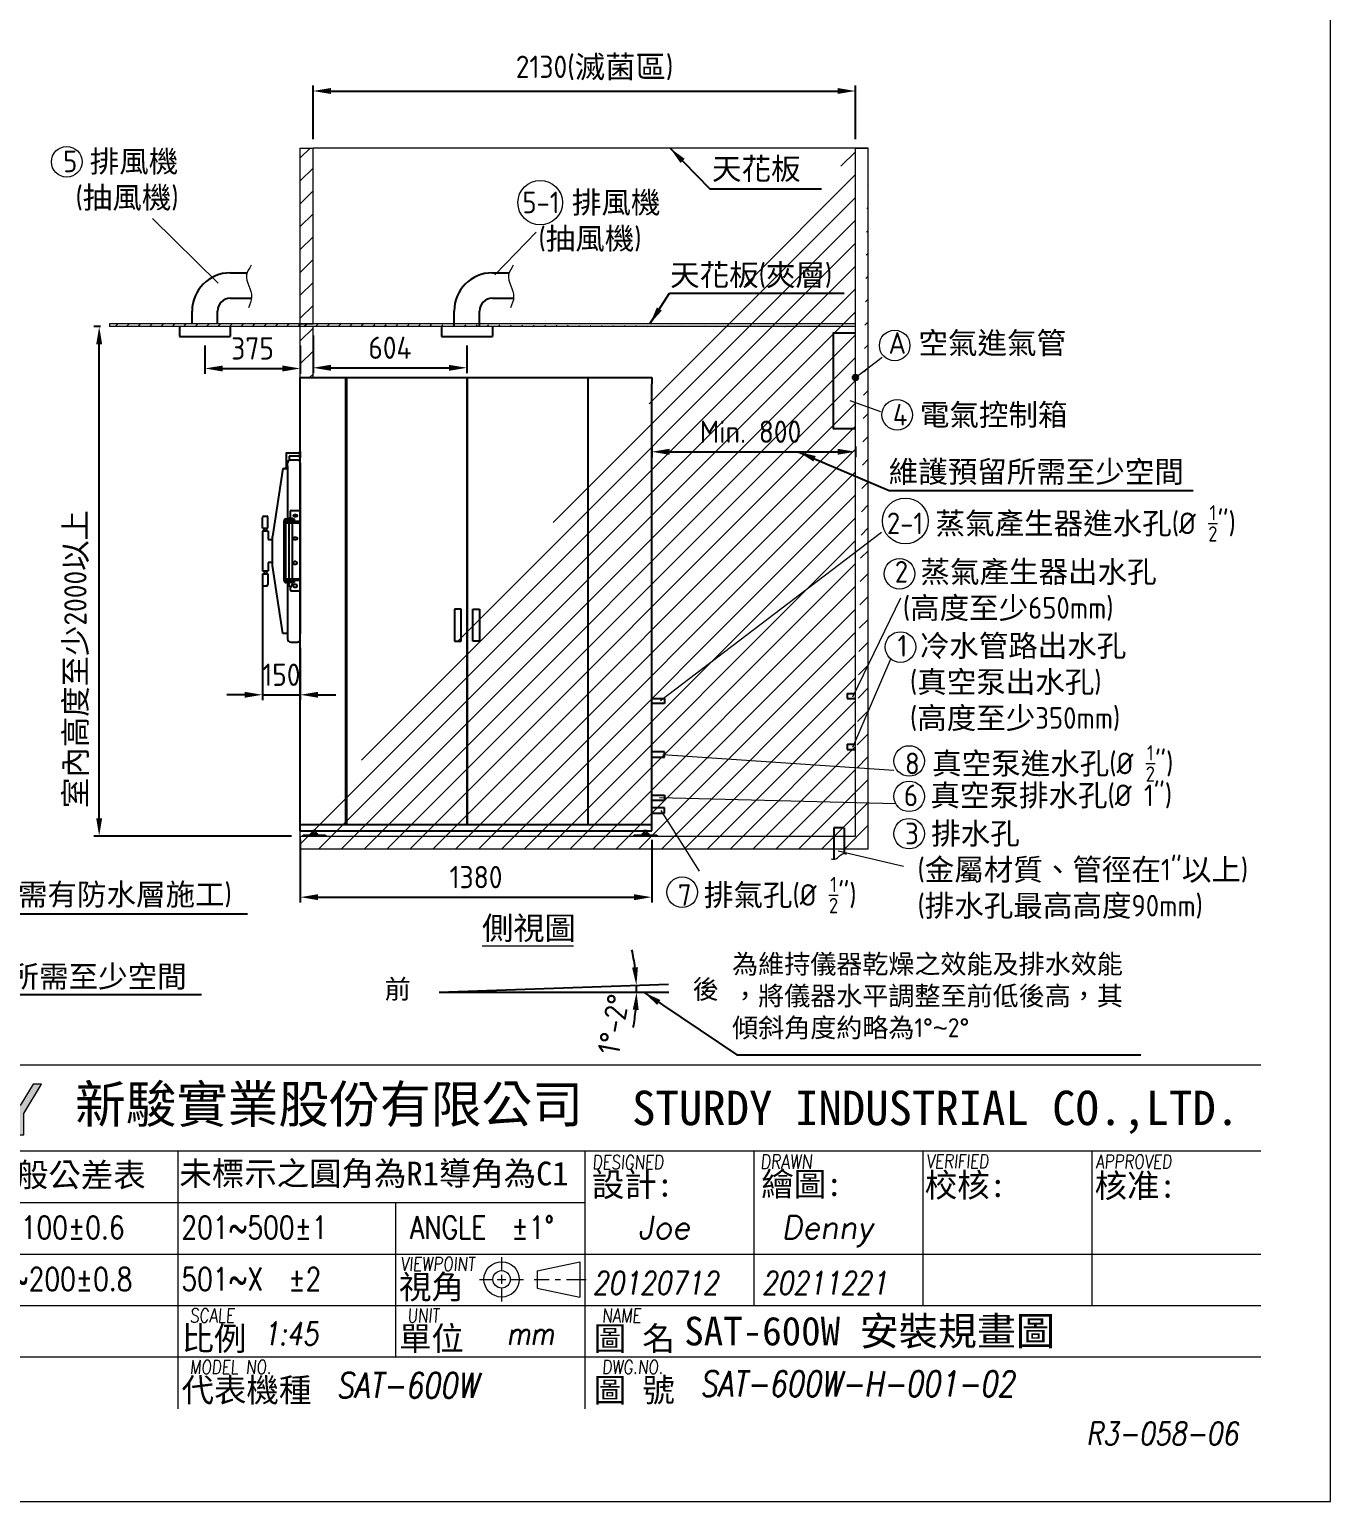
# Model space of a CAD drawing. Header units: millimetres. Extents: x -193487 to -180302, y -20872 to -11602.
# Drawn here: x -185412 to -180302, y -20872 to -15093 of the extents above; entities that cross this region are included whole.
import ezdxf

# ---------------------------------------------------------------- set-up
doc = ezdxf.new("R2010")
doc.units = ezdxf.units.MM
doc.header["$MEASUREMENT"] = 0
doc.linetypes.add('HIDDEN', pattern=[9.525, 6.35, -3.175])
doc.layers.get('0').update_dxf_attribs({"lineweight": 25})
for name, color, linetype, lineweight in [('D', 3, 'Continuous', 13), ('F', 7, 'Continuous', 15), ('H', 2, 'HIDDEN', 15), ('S', 4, 'Continuous', 15), ('T', 4, 'Continuous', 15)]:
    doc.layers.add(name, color=color, linetype=linetype, lineweight=lineweight)
doc.styles.get("Standard").update_dxf_attribs({"font": 'KAIU.TTF'})
doc.styles.add('STU25', font='isocp2.shx')
doc.styles.add('Text', font='romans.shx', dxfattribs={"width": 0.8, "oblique": 10})
doc.dimstyles.new('STU25', dxfattribs={"dimscale": 35, "dimtxt": 2.5, "dimasz": 2, "dimexe": 0.6, "dimexo": 1, "dimgap": 1, "dimtad": 1, "dimdsep": 46, "dimtxsty": 'STU25', "dimcen": 2, "dimazin": 2, "dimtfac": 1, "dimtmove": 0, "dimatfit": 3, "dimfxl": 0, "dimtolj": 1, "dimtzin": 0, "dimarcsym": 0})
doc.dimstyles.new('STU25$7', dxfattribs={"dimscale": 35, "dimtxt": 2.5, "dimasz": 2, "dimexe": 1.25, "dimexo": 0.625, "dimgap": 1, "dimtad": 0, "dimdec": 4, "dimdsep": 46, "dimtxsty": 'STU25', "dimcen": 2.5, "dimazin": 2, "dimtfac": 1, "dimtdec": 4, "dimtmove": 0, "dimatfit": 3, "dimfxl": 0, "dimtolj": 1, "dimtzin": 0, "dimarcsym": 0})
pattern_1 = [(45, (46865.5, 1256.92), (-44.90128, 44.90128), [])]

# ---------------------------------------------------------------- blocks, each defined once
blk = doc.blocks.new('*D1')
at = {"layer": 'D', "color": 0, "lineweight": -2}
for start, end in [(7.18063, 12.36126), (0, 2), (349.63874, 354.81937)]:
    blk.add_arc((-183802.1, -18871.9), 774.4, start, end, dxfattribs=at)
at = {"layer": 'D', "color": 0}
for points in [[(-183045.3, -18776), (-183022.1, -18774.2), (-183028.1, -18844.9)], [(-183019.2, -18942.4), (-183042.5, -18941.3), (-183027.6, -18871.9)]]:
    blk.add_solid(points, dxfattribs=at)
at = {"layer": 'Defpoints', "color": 0}
for p in [(-183802.1, -18871.9), (-183802.1, -18871.9), (-183027.9, -18853.9), (-182901.6, -18840.5), (-182901.1, -18871.9)]:
    blk.add_point(p, dxfattribs=at)
at = {"layer": 'D', "color": 0, "insert": (-183118, -18998.4), "char_height": 87.5, "attachment_point": 5, "rotation": 79.52599, "style": 'STU25'}
blk.add_mtext('1%%D-2%%D', dxfattribs=at)
blk = doc.blocks.new('*D2')
at = {"layer": 'D', "color": 0, "lineweight": -2}
for p, q in [((-184297.9, -16294.4), (-184297.9, -16442.3)), ((-183693.9, -16333.5), (-183693.9, -16442.3)), ((-184227.9, -16421.3), (-183763.9, -16421.3))]:
    blk.add_line(p, q, dxfattribs=at)
at = {"layer": 'D', "color": 0}
for points in [[(-184227.9, -16409.7), (-184227.9, -16433), (-184297.9, -16421.3)], [(-183763.9, -16433), (-183763.9, -16409.7), (-183693.9, -16421.3)]]:
    blk.add_solid(points, dxfattribs=at)
at = {"layer": 'Defpoints', "color": 0}
for p in [(-184297.9, -16259.4), (-183693.9, -16298.5), (-183693.9, -16421.3)]:
    blk.add_point(p, dxfattribs=at)
at = {"layer": 'D', "color": 0, "insert": (-183995.9, -16342.6), "char_height": 87.5, "attachment_point": 5, "style": 'STU25'}
blk.add_mtext('\\A1;604', dxfattribs=at)
blk = doc.blocks.new('*D4')
at = {"layer": 'D', "color": 0, "lineweight": -2}
for p, q in [((-185132.9, -16259.4), (-185158.8, -16259.4)), ((-185137.8, -18189.4), (-185137.8, -16329.4)), ((-184382.9, -18259.4), (-185158.8, -18259.4))]:
    blk.add_line(p, q, dxfattribs=at)
at = {"layer": 'D', "color": 0}
for points in [[(-185126.1, -16329.4), (-185149.5, -16329.4), (-185137.8, -16259.4)], [(-185149.5, -18189.4), (-185126.1, -18189.4), (-185137.8, -18259.4)]]:
    blk.add_solid(points, dxfattribs=at)
at = {"layer": 'Defpoints', "color": 0}
for p in [(-185137.8, -16259.4), (-185097.9, -16259.4), (-184347.9, -18259.4)]:
    blk.add_point(p, dxfattribs=at)
at = {"layer": 'D', "color": 0, "insert": (-185226.2, -17564.6), "char_height": 87.5, "attachment_point": 5, "rotation": 90, "style": 'STU25'}
blk.add_mtext('\\A1;{\\f標楷體|b0|i0|c136|p65;室內高度至少}2000{\\f標楷體|b0|i0|c136|p65;以上}', dxfattribs=at)
blk = doc.blocks.new('*D8')
at = {"layer": 'D', "color": 0, "lineweight": -2}
for p, q in [((-182967.9, -16730.9), (-182967.9, -16772)), ((-182897.9, -16751), (-182237.9, -16751)), ((-182167.9, -16730.9), (-182167.9, -16772))]:
    blk.add_line(p, q, dxfattribs=at)
at = {"layer": 'D', "color": 0}
for points in [[(-182897.9, -16739.4), (-182897.9, -16762.7), (-182967.9, -16751)], [(-182237.9, -16762.7), (-182237.9, -16739.4), (-182167.9, -16751)]]:
    blk.add_solid(points, dxfattribs=at)
at = {"layer": 'Defpoints', "color": 0}
for p in [(-182967.9, -16695.9), (-182167.9, -16695.9), (-182167.9, -16751)]:
    blk.add_point(p, dxfattribs=at)
at = {"layer": 'D', "color": 0, "insert": (-182580.1, -16672.3), "char_height": 87.5, "attachment_point": 5, "style": 'STU25'}
blk.add_mtext('\\A1;{\\Fisocp2.shx;Min. 800}', dxfattribs=at)
blk = doc.blocks.new('*D9')
at = {"layer": 'D', "color": 0, "lineweight": -2}
for p, q in [((-184297.9, -15524.4), (-184297.9, -15313.8)), ((-182167.9, -15524.4), (-182167.9, -15313.8)), ((-184227.9, -15334.8), (-182237.9, -15334.8))]:
    blk.add_line(p, q, dxfattribs=at)
at = {"layer": 'D', "color": 0}
for points in [[(-184227.9, -15323.1), (-184227.9, -15346.4), (-184297.9, -15334.8)], [(-182237.9, -15346.4), (-182237.9, -15323.1), (-182167.9, -15334.8)]]:
    blk.add_solid(points, dxfattribs=at)
at = {"layer": 'Defpoints', "color": 0}
for p in [(-182167.9, -15334.8), (-184297.9, -15559.4), (-182167.9, -15559.4)]:
    blk.add_point(p, dxfattribs=at)
at = {"layer": 'D', "color": 0, "insert": (-183192.4, -15244.7), "char_height": 87.5, "attachment_point": 5, "style": 'STU25'}
blk.add_mtext('\\A1;2130({\\f標楷體|b0|i0|c136|p65;滅菌區})', dxfattribs=at)
blk = doc.blocks.new('*D15')
at = {"layer": 'D', "color": 0, "lineweight": -2}
for p, q in [((-184347.9, -18274.4), (-184347.9, -18520.5)), ((-182967.9, -18274.4), (-182967.9, -18520.5)), ((-184277.9, -18499.5), (-183037.9, -18499.5))]:
    blk.add_line(p, q, dxfattribs=at)
at = {"layer": 'D', "color": 0}
for points in [[(-184277.9, -18487.8), (-184277.9, -18511.2), (-184347.9, -18499.5)], [(-183037.9, -18511.2), (-183037.9, -18487.8), (-182967.9, -18499.5)]]:
    blk.add_solid(points, dxfattribs=at)
at = {"layer": 'Defpoints', "color": 0}
for p in [(-184347.9, -18239.4), (-182967.9, -18239.4), (-182967.9, -18499.5)]:
    blk.add_point(p, dxfattribs=at)
at = {"layer": 'D', "color": 0, "insert": (-183657.9, -18420.7), "char_height": 87.5, "attachment_point": 5, "style": 'STU25'}
blk.add_mtext('\\A1;1380', dxfattribs=at)
blk = doc.blocks.new('*D16')
at = {"layer": 'D', "color": 0, "lineweight": -2}
for p, q in [((-184496.9, -17252.8), (-184496.9, -17726)), ((-184347.9, -17520.1), (-184347.9, -17726)), ((-184566.9, -17705), (-184636.9, -17705)), ((-184496.9, -17705), (-184347.9, -17705)), ((-184277.9, -17705), (-184207.9, -17705))]:
    blk.add_line(p, q, dxfattribs=at)
at = {"layer": 'D', "color": 0}
for points in [[(-184566.9, -17716.7), (-184566.9, -17693.4), (-184496.9, -17705)], [(-184277.9, -17693.4), (-184277.9, -17716.7), (-184347.9, -17705)]]:
    blk.add_solid(points, dxfattribs=at)
at = {"layer": 'Defpoints', "color": 0}
for p in [(-184496.9, -17217.8), (-184347.9, -17485.1), (-184347.9, -17705)]:
    blk.add_point(p, dxfattribs=at)
at = {"layer": 'D', "color": 0, "insert": (-184422.4, -17626.3), "char_height": 87.5, "attachment_point": 5, "style": 'STU25'}
blk.add_mtext('\\A1;{\\Fisocp2.shx;150}', dxfattribs=at)
blk = doc.blocks.new('*D19')
at = {"layer": 'D', "color": 0, "lineweight": -2}
for p, q in [((-184722.9, -16333.5), (-184722.9, -16445.1)), ((-184347.9, -16333.5), (-184347.9, -16445.1)), ((-184652.9, -16424.1), (-184417.9, -16424.1))]:
    blk.add_line(p, q, dxfattribs=at)
at = {"layer": 'D', "color": 0}
for points in [[(-184652.9, -16412.5), (-184652.9, -16435.8), (-184722.9, -16424.1)], [(-184417.9, -16435.8), (-184417.9, -16412.5), (-184347.9, -16424.1)]]:
    blk.add_solid(points, dxfattribs=at)
at = {"layer": 'Defpoints', "color": 0}
for p in [(-184722.9, -16298.5), (-184347.9, -16298.5), (-184347.9, -16424.1)]:
    blk.add_point(p, dxfattribs=at)
at = {"layer": 'D', "color": 0, "insert": (-184535.4, -16345.4), "char_height": 87.5, "attachment_point": 5, "style": 'STU25'}
blk.add_mtext('\\A1;375', dxfattribs=at)
blk = doc.blocks.new('新駿LOGO')
at = {"layer": 'F'}
h = blk.add_hatch(color=256, dxfattribs=at)
edge = h.paths.add_edge_path()
edge.add_spline(control_points=[(-509.51, -443.62), (-509.51, -443.62), (-509.51, -441.77), (-509.51, -441.77), (-509.51, -441.77), (-511, -439.2), (-511, -439.2), (-511, -439.2), (-510.64, -439.2), (-510.64, -439.2), (-510.64, -439.2), (-510.3, -439.19), (-510.04, -439.32), (-509.79, -439.45), (-509.71, -439.68), (-509.71, -439.68), (-509.71, -439.68), (-508.9, -441.07), (-508.9, -441.07), (-508.9, -441.07), (-507.78, -439.2), (-507.78, -439.2), (-507.78, -439.2), (-507.05, -439.2), (-507.05, -439.2), (-507.05, -439.2), (-508.59, -441.77), (-508.59, -441.77), (-508.59, -441.77), (-508.59, -443.62), (-508.59, -443.62), (-508.59, -443.62), (-509.51, -443.62), (-509.51, -443.62)], knot_values=[0, 0, 0, 0, 1, 1, 1, 2, 2, 2, 3, 3, 3, 4, 4, 4, 5, 5, 5, 6, 6, 6, 7, 7, 7, 8, 8, 8, 9, 9, 9, 10, 10, 10, 11, 11, 11, 11], degree=3, periodic=1)
at = {"layer": 'F', "lineweight": 0}
blk.add_open_spline([(-509.51, -443.62), (-509.51, -443.62), (-509.51, -441.77), (-509.51, -441.77), (-509.51, -441.77), (-511, -439.2), (-511, -439.2), (-511, -439.2), (-510.64, -439.2), (-510.64, -439.2), (-510.64, -439.2), (-510.3, -439.19), (-510.04, -439.32), (-509.79, -439.45), (-509.71, -439.68), (-509.71, -439.68), (-509.71, -439.68), (-508.9, -441.07), (-508.9, -441.07), (-508.9, -441.07), (-507.78, -439.2), (-507.78, -439.2), (-507.78, -439.2), (-507.05, -439.2), (-507.05, -439.2), (-507.05, -439.2), (-508.59, -441.77), (-508.59, -441.77), (-508.59, -441.77), (-508.59, -443.62), (-508.59, -443.62), (-508.59, -443.62), (-509.51, -443.62), (-509.51, -443.62)], degree=3, knots=[0, 0, 0, 0, 1, 1, 1, 2, 2, 2, 3, 3, 3, 4, 4, 4, 5, 5, 5, 6, 6, 6, 7, 7, 7, 8, 8, 8, 9, 9, 9, 10, 10, 10, 11, 11, 11, 11], dxfattribs=at)
at = {"attachment_point": 1, "style": 'STU25'}
for s, insert, char_height in [('{\\f標楷體|b0|i0|c136|p65;新駿實業股份有限公司}', (-504.12, -439.33), 3.25), ('{\\f標楷體|b0|i0|c136|p65;STURDY\\H0.9667x; \\H1.034x;INDUSTRIAL CO.,LTD.}', (-455.51, -439.78), 3)]:
    blk.add_mtext(s, dxfattribs=dict(at, insert=insert, char_height=char_height))
blk = doc.blocks.new('H421')
at = {"layer": 'F', "color": 7}
for p, q in [((155.91, 38.09), (286.91, 38.09)), ((211.36, 38.09), (286.91, 38.09)), ((155.91, 30.59), (286.91, 30.59)), ((192.41, 30.59), (192.41, 17.09)), ((242.66, 30.59), (242.66, 17.09)), ((257.41, 30.59), (257.41, 17.09)), ((272.16, 30.59), (272.16, 17.09)), ((155.91, 26.09), (227.91, 26.09)), ((211.41, 26.09), (211.41, 17.09)), ((155.91, 21.59), (286.91, 21.59)), ((214.91, 21.59), (286.91, 21.59)), ((227.91, 21.59), (286.91, 21.59)), ((155.91, 17.09), (286.91, 17.09)), ((211.41, 17.09), (211.41, 12.59)), ((227.91, 17.09), (227.91, 8.09)), ((286.91, 12.59), (155.91, 12.59))]:
    blk.add_line(p, q, dxfattribs=at)
at = {"layer": 'F'}
for p, q in [((227.91, 30.59), (227.91, 17.09)), ((192.41, 17.09), (192.41, 8.09))]:
    blk.add_line(p, q, dxfattribs=at)
at = {"layer": 'F', "color": 0}
for p, q in [((220.66, 21.32), (220.66, 20.14)), ((223.77, 20.14), (227.5, 20.92)), ((227.5, 20.92), (227.5, 17.84)), ((218.72, 19.38), (219.89, 19.38)), ((220.27, 19.38), (221.04, 19.38)), ((220.66, 19.77), (220.66, 19)), ((221.42, 19.38), (222.57, 19.38)), ((223.49, 19.38), (224.81, 19.38)), ((223.77, 20.14), (223.77, 18.62)), ((225.34, 19.38), (225.81, 19.38)), ((226.31, 19.38), (228.03, 19.38)), ((220.66, 18.62), (220.66, 17.45)), ((223.77, 18.62), (227.5, 17.84))]:
    blk.add_line(p, q, dxfattribs=at)
for radius in [1.54, 0.762]:
    blk.add_circle((220.66, 19.38), radius, dxfattribs=at)
blk.add_blockref('新駿LOGO', (687.56, 475.62))
at = {"layer": 'F', "lineweight": -3}
for s, height, p in [('未標註者一般公差表', 2.076, (164.12, 27.45)), ('未標示之圓角為R1導角為C1', 2.0757, (192.54, 27.58)), ('設計:', 2.076, (228.54, 26.61)), ('繪圖:', 2.076, (243.32, 26.66)), ('校核:', 2.076, (257.59, 26.57)), ('核准:', 2.076, (272.41, 26.52)), ('視角', 2.076, (211.71, 17.69)), ('比例', 2.076, (192.73, 13.19)), ('單位', 2.076, (211.71, 13.19)), ('圖 名', 2.076, (228.7, 13.19)), ('代表機種', 2.076, (192.73, 8.69)), ('圖 號', 2.076, (228.7, 8.69))]:
    blk.add_text(s, height=height, dxfattribs=at).set_placement(p)
at = {"layer": 'F', "color": 1, "lineweight": 15, "style": 'Text', "oblique": 5, "width": 0.8}
for s, height, p in [('DESIGNED', 1.2, (228.57, 29.01)), ('DRAWN', 1.245, (243.23, 29.03)), ('VERIFIED', 1.2, (257.72, 29.09)), ('APPROVED', 1.2, (272.5, 29.06)), ('VIEWPOINT', 1.2, (211.83, 20.13)), ('SCALE', 1.2, (193.44, 15.63)), ('UNIT', 1.2, (212.42, 15.63)), ('NAME', 1.2, (229.41, 15.63)), ('MODEL NO.', 1.2, (193.44, 11.13)), ('DWG.NO.', 1.2, (229.41, 11.13))]:
    blk.add_text(s, height=height, dxfattribs=at).set_placement(p)
at = {"layer": 'F', "lineweight": 20, "style": 'Text', "width": 0.8}
for s, p in [('51~100±0.6', (174.32, 22.91)), ('201~500±1', (192.72, 22.91)), ('ANGLE  ±1%%D', (212.68, 22.91)), ('101~200±0.8', (173.63, 18.41)), ('501~X  ±2', (192.72, 18.41))]:
    blk.add_text(s, height=2, dxfattribs=at).set_placement(p)

msp = doc.modelspace()

# ---------------------------------------------------------------- hatches: boundary and pattern name
msp.add_hatch(color=256).paths.add_polyline_path([(-182157.107, -16459.371, 1), (-182178.628, -16459.371, 1)])
at = {"layer": 'H', "ltscale": 5}
h = msp.add_hatch(dxfattribs=at)
h.set_pattern_fill('ANSI31', color=256, scale=20, style=0)
h.set_pattern_definition(pattern_1)
h.paths.add_polyline_path([(-184297.868, -16249.371), (-184297.868, -15559.371), (-184347.868, -15559.371), (-184347.868, -16249.371)])
h = msp.add_hatch(dxfattribs=at)
h.set_pattern_fill('ANSI31', color=256, scale=20, style=0)
h.set_pattern_definition(pattern_1)
h.paths.add_polyline_path([(-182167.868, -15559.371), (-182117.868, -15559.371)], flags=16)
h.paths.add_polyline_path([(-182167.868, -15559.371), (-182117.868, -15559.371)], flags=16)
h.paths.add_polyline_path([(-182167.868, -15559.371), (-182117.868, -15559.371)], flags=0)
h.paths.add_polyline_path([(-182167.868, -15559.371), (-182117.868, -15559.371)], flags=0)
h.paths.add_polyline_path([(-182167.868, -15559.371), (-182117.868, -15559.371)], flags=0)
h.paths.add_polyline_path([(-182167.868, -15559.371), (-182117.868, -15559.371)], flags=0)
h.paths.add_polyline_path([(-182167.868, -15559.371), (-182117.868, -15559.371)], flags=0)
h.paths.add_polyline_path([(-182167.868, -15559.371), (-182117.868, -15559.371)], flags=0)
h.paths.add_polyline_path([(-182167.868, -15559.371), (-182117.868, -15559.371)], flags=0)
h.paths.add_polyline_path([(-182167.868, -15559.371), (-182117.868, -15559.371)], flags=0)
h.paths.add_polyline_path([(-182167.868, -15559.371), (-182117.868, -15559.371)], flags=0)
h.paths.add_polyline_path([(-182167.868, -15559.371), (-182117.868, -15559.371)], flags=0)
h.paths.add_polyline_path([(-182167.868, -15559.371), (-182117.868, -15559.371)], flags=0)
h.paths.add_polyline_path([(-182167.868, -15559.371), (-182117.868, -15559.371)], flags=0)
h.paths.add_polyline_path([(-182167.868, -15559.371), (-182117.868, -15559.371)], flags=0)
h.paths.add_polyline_path([(-182167.868, -15559.371), (-182117.868, -15559.371)], flags=0)
h.paths.add_polyline_path([(-182167.868, -15559.371), (-182117.868, -15559.371)], flags=0)
h.paths.add_polyline_path([(-182167.868, -15559.371), (-182117.868, -15559.371)], flags=0)
h.paths.add_polyline_path([(-182167.868, -15559.371), (-182117.868, -15559.371)], flags=0)
h.paths.add_polyline_path([(-182167.868, -15559.371), (-182117.868, -15559.371)], flags=0)
h.paths.add_polyline_path([(-182167.868, -15559.371), (-182117.868, -15559.371)], flags=0)
edge = h.paths.add_edge_path()
edge.add_line((-182117.868, -18309.371), (-182117.868, -15559.371))
edge.add_line((-182167.868, -18259.371), (-182167.868, -15559.371))
edge.add_line((-184347.868, -18309.371), (-182117.868, -18309.371))
edge.add_line((-184347.868, -18259.371), (-182167.868, -18259.371))
edge.add_line((-184347.868, -18259.371), (-184347.868, -18309.371))
at = {"layer": 'H'}
h = msp.add_hatch(dxfattribs=at)
h.set_pattern_fill('ANSI31', color=256, scale=10, style=0)
h.set_pattern_definition([(45, (30028.992, 2356.56), (-22.4506403, 22.4506403), [])])
h.paths.add_polyline_path([(-184347.868, -16249.371), (-185097.868, -16249.371), (-185097.868, -16259.371), (-184347.868, -16259.371)])
h = msp.add_hatch(dxfattribs=at)
h.set_pattern_fill('ANSI31', color=256, scale=20, style=0)
h.set_pattern_definition(pattern_1)
h.paths.add_polyline_path([(-184347.868, -16459.371), (-184297.868, -16459.371), (-184297.868, -16259.371), (-184347.868, -16259.371)])
h = msp.add_hatch(dxfattribs=at)
h.set_pattern_fill('ANSI31', color=256, scale=10, style=0)
h.set_pattern_definition([(45, (46867.708, 1256.92), (-22.4506403, 22.4506403), [])])
edge = h.paths.add_edge_path()
edge.add_line((-184345.66, -16259.371), (-184345.66, -16249.371))
edge.add_line((-184345.66, -16249.371), (-184295.66, -16249.371))
edge.add_line((-182165.66, -16249.371), (-184345.66, -16249.371))
edge.add_line((-182165.66, -16259.371), (-184345.66, -16259.371))
edge.add_line((-182165.66, -16259.986), (-182165.66, -16249.371))

# ---------------------------------------------------------------- linework, layer by layer
for p, q in [((-184622.868, -16048.623), (-184556.947, -16048.623)), ((-183593.868, -16048.623), (-183527.947, -16048.623)), ((-184622.868, -16148.623), (-184539.573, -16148.623)), ((-183593.868, -16148.623), (-183510.573, -16148.623)), ((-184772.868, -16249.371), (-184772.868, -16198.623)), ((-184672.868, -16249.371), (-184672.868, -16198.623)), ((-183743.868, -16259.371), (-183743.868, -16198.623)), ((-183643.868, -16259.371), (-183643.868, -16198.623)), ((-184822.868, -16259.371), (-184822.868, -16298.514)), ((-184622.868, -16259.371), (-184622.868, -16298.514)), ((-183793.868, -16259.371), (-183793.868, -16298.514)), ((-183593.868, -16259.371), (-183593.868, -16298.514)), ((-184822.868, -16298.514), (-184622.868, -16298.514)), ((-183793.868, -16298.514), (-183593.868, -16298.514)), ((-184347.868, -18239.371), (-184347.868, -16459.371)), ((-184347.868, -16459.371), (-182967.868, -16459.371)), ((-183693.868, -16459.371), (-183693.868, -18214.371)), ((-183692.868, -16459.371), (-183692.868, -18214.371)), ((-183218.868, -16459.371), (-183218.868, -18214.371)), ((-183217.868, -18214.371), (-183217.868, -16459.371)), ((-182967.868, -16459.371), (-182967.868, -16484.371)), ((-182967.868, -18239.371), (-182967.868, -16484.371)), ((-184349.868, -16755.871), (-184400.868, -16755.871)), ((-184349.868, -16774.371), (-184349.868, -16749.371)), ((-184349.868, -16749.371), (-184347.868, -16749.371)), ((-184347.868, -16749.371), (-184347.868, -16774.371)), ((-184410.368, -16814.871), (-184397.868, -16814.871)), ((-184410.368, -16816.871), (-184410.368, -16814.871)), ((-184403.868, -16758.871), (-184403.868, -16814.871)), ((-184397.868, -16808.071), (-184397.868, -16795.071)), ((-184397.868, -16808.071), (-184397.868, -17014.371)), ((-184391.868, -16767.871), (-184391.868, -16784.679)), ((-184349.868, -16767.871), (-184391.868, -16767.871)), ((-184385.868, -16783.071), (-184359.868, -16783.071)), ((-184347.868, -16774.371), (-184349.868, -16774.371)), ((-184347.868, -16795.071), (-184347.868, -16835.571)), ((-184347.868, -16815.571), (-184347.868, -17465.571)), ((-184416.068, -16816.871), (-184456.868, -17083.071)), ((-184416.068, -16816.871), (-184397.868, -16816.871)), ((-184387.868, -16987.062), (-184387.868, -17012.371)), ((-184382.868, -16982.062), (-184352.868, -16982.062)), ((-184347.868, -16987.062), (-184347.868, -17291.679)), ((-184495.915, -17051.055), (-184495.915, -17008.849)), ((-184490.915, -17003.849), (-184479.915, -17003.849)), ((-184474.915, -17051.055), (-184474.915, -17008.849)), ((-184411.868, -17256.371), (-184411.868, -17022.371)), ((-184405.868, -17022.371), (-184405.868, -17256.371)), ((-184403.868, -17014.371), (-184371.868, -17014.371)), ((-184371.868, -17020.371), (-184403.868, -17020.371)), ((-184401.868, -17023.371), (-184401.868, -17029.371)), ((-184401.868, -17023.371), (-184347.868, -17023.371)), ((-184401.868, -17029.371), (-184347.868, -17029.371)), ((-184394.368, -17014.371), (-184394.368, -17012.371)), ((-184377.368, -17012.371), (-184394.368, -17012.371)), ((-184377.368, -17014.371), (-184377.368, -17012.371)), ((-184371.868, -17014.371), (-184371.868, -17020.371)), ((-184495.415, -17061.821), (-184496.915, -17063.321)), ((-184496.915, -17063.321), (-184496.915, -17217.821)), ((-184495.915, -17051.055), (-184474.915, -17051.055)), ((-184495.415, -17061.821), (-184475.415, -17061.821)), ((-184490.165, -17061.821), (-184490.165, -17051.055)), ((-184480.665, -17061.821), (-184480.665, -17051.055)), ((-184475.415, -17061.821), (-184473.915, -17063.321)), ((-184473.915, -17063.321), (-184473.915, -17095.571)), ((-184473.915, -17095.571), (-184460.415, -17095.571)), ((-184458.915, -17097.071), (-184460.415, -17095.571)), ((-184458.915, -17097.071), (-184458.915, -17108.071)), ((-184456.868, -17198.071), (-184456.868, -17083.071)), ((-184456.868, -17198.071), (-184456.868, -17083.071)), ((-184458.915, -17108.071), (-184456.451, -17108.071)), ((-184495.415, -17219.321), (-184496.915, -17217.821)), ((-184475.415, -17219.321), (-184495.415, -17219.321)), ((-184490.165, -17219.321), (-184490.165, -17230.086)), ((-184480.665, -17219.321), (-184480.665, -17230.086)), ((-184475.415, -17219.321), (-184473.915, -17217.821)), ((-184473.915, -17185.571), (-184473.915, -17217.821)), ((-184460.415, -17185.571), (-184473.915, -17185.571)), ((-184460.415, -17185.571), (-184458.915, -17184.071)), ((-184456.451, -17173.071), (-184458.915, -17173.071)), ((-184458.915, -17173.071), (-184458.915, -17184.071)), ((-184416.068, -17464.271), (-184456.868, -17198.071)), ((-184495.915, -17230.086), (-184474.915, -17230.086)), ((-184495.915, -17230.086), (-184495.915, -17272.293)), ((-184490.915, -17277.293), (-184479.915, -17277.293)), ((-184474.915, -17230.086), (-184474.915, -17272.293)), ((-184371.868, -17258.371), (-184403.868, -17258.371)), ((-184371.868, -17264.371), (-184403.868, -17264.371)), ((-184401.868, -17255.371), (-184401.868, -17249.371)), ((-184401.868, -17249.371), (-184347.868, -17249.371)), ((-184401.868, -17255.371), (-184347.868, -17255.371)), ((-184397.868, -17264.371), (-184397.868, -17473.071)), ((-184392.368, -17271.602), (-184389.868, -17279.371)), ((-184381.868, -17279.371), (-184379.368, -17271.602)), ((-184371.868, -17258.371), (-184371.868, -17264.371)), ((-184389.868, -17279.371), (-184381.868, -17279.371)), ((-184387.868, -17279.371), (-184387.868, -17291.679)), ((-184382.868, -17296.679), (-184352.868, -17296.679)), ((-183742.868, -17369.371), (-183742.868, -17494.371)), ((-183715.868, -17369.371), (-183742.868, -17369.371)), ((-183715.868, -17494.371), (-183715.868, -17369.371)), ((-183670.868, -17494.371), (-183670.868, -17369.371)), ((-183670.868, -17369.371), (-183643.868, -17369.371)), ((-183643.868, -17369.371), (-183643.868, -17494.371)), ((-184347.868, -17485.071), (-184347.868, -17445.571)), ((-184397.868, -17464.271), (-184416.068, -17464.271)), ((-184397.868, -17473.071), (-184397.868, -17485.071)), ((-184384.868, -17498.071), (-184360.868, -17498.071)), ((-183742.868, -17494.371), (-183715.868, -17494.371)), ((-183643.868, -17494.371), (-183670.868, -17494.371)), ((-182967.868, -17739.371), (-182967.868, -17719.371)), ((-182967.868, -17719.371), (-182917.868, -17719.371)), ((-182917.868, -17739.371), (-182967.868, -17739.371)), ((-182917.868, -17719.371), (-182917.868, -17739.371)), ((-182200.243, -17699.371), (-182200.243, -17719.371)), ((-182200.243, -17699.371), (-182167.868, -17699.371)), ((-182200.243, -17719.371), (-182167.868, -17719.371)), ((-182200.243, -17899.371), (-182200.243, -17919.371)), ((-182200.243, -17899.371), (-182167.868, -17899.371)), ((-182917.868, -17929.371), (-182967.868, -17929.371)), ((-182967.868, -17949.371), (-182917.868, -17949.371)), ((-182917.868, -17949.371), (-182917.868, -17929.371)), ((-182200.243, -17919.371), (-182167.868, -17919.371)), ((-182967.868, -18099.371), (-182917.868, -18099.371)), ((-182917.868, -18119.371), (-182967.868, -18119.371)), ((-182917.868, -18099.371), (-182917.868, -18119.371)), ((-182917.868, -18149.371), (-182967.868, -18149.371)), ((-182967.868, -18169.371), (-182917.868, -18169.371)), ((-182917.868, -18169.371), (-182917.868, -18149.371)), ((-184347.868, -18214.371), (-182967.868, -18214.371)), ((-184347.868, -18239.371), (-182967.868, -18239.371)), ((-184337.368, -18256.371), (-184248.368, -18256.371)), ((-184337.368, -18259.371), (-184337.368, -18256.371)), ((-184248.368, -18259.371), (-184337.368, -18259.371)), ((-184303.26, -18256.371), (-184303.26, -18248.371)), ((-184303.26, -18248.371), (-184282.475, -18248.371)), ((-184298.868, -18239.371), (-184298.868, -18248.371)), ((-184286.868, -18239.371), (-184298.868, -18239.371)), ((-184286.868, -18248.371), (-184286.868, -18239.371)), ((-184282.475, -18248.371), (-184282.475, -18256.371)), ((-184248.368, -18256.371), (-184248.368, -18259.371)), ((-183037.368, -18256.371), (-182948.368, -18256.371)), ((-183037.368, -18259.371), (-183037.368, -18256.371)), ((-182948.368, -18259.371), (-183037.368, -18259.371)), ((-183003.26, -18256.371), (-183003.26, -18248.371)), ((-183003.26, -18248.371), (-182982.475, -18248.371)), ((-182998.868, -18239.371), (-182998.868, -18248.371)), ((-182986.868, -18239.371), (-182998.868, -18239.371)), ((-182986.868, -18248.371), (-182986.868, -18239.371)), ((-182982.475, -18248.371), (-182982.475, -18256.371)), ((-182948.368, -18256.371), (-182948.368, -18259.371)), ((-182212.868, -18226.996), (-182252.868, -18226.996)), ((-182252.868, -18226.996), (-182252.868, -18350.253)), ((-182212.868, -18226.996), (-182212.868, -18328.42)), ((-183802.083, -18871.915), (-182901.632, -18840.471)), ((-183802.083, -18871.915), (-182901.083, -18871.915))]:
    msp.add_line(p, q)
at = {"ltscale": 5}
for p, q in [((-184168.868, -18213.371), (-184168.868, -16459.371)), ((-184166.868, -16459.371), (-184166.868, -18213.371))]:
    msp.add_line(p, q, dxfattribs=at)
at = {"ltscale": 0.5}
for p, q in [((-184392.368, -17020.371), (-184392.368, -17023.371)), ((-184392.368, -17029.371), (-184392.368, -17249.371)), ((-184379.368, -17020.371), (-184379.368, -17023.371)), ((-184379.368, -17029.371), (-184379.368, -17249.371)), ((-184392.368, -17255.371), (-184392.368, -17258.371)), ((-184392.368, -17264.371), (-184392.368, -17271.602)), ((-184379.368, -17255.371), (-184379.368, -17258.371)), ((-184379.368, -17264.371), (-184379.368, -17271.602))]:
    msp.add_line(p, q, dxfattribs=at)
msp.add_lwpolyline([(-182167.868, -16285.501), (-182255.453, -16285.501), (-182255.453, -16659.371), (-182167.868, -16659.371)])
for points in [[(-184370.368, -16996.624), (-184365.368, -16996.624, -1), (-184365.368, -17006.624), (-184370.368, -17006.624, -1)], [(-184370.368, -17086.433), (-184365.368, -17086.433, -1), (-184365.368, -17096.433), (-184370.368, -17096.433, -1)], [(-184370.368, -17192.309), (-184365.368, -17192.309, 1), (-184365.368, -17182.309), (-184370.368, -17182.309, 1)], [(-184370.368, -17282.118), (-184365.368, -17282.118, 1), (-184365.368, -17272.118), (-184370.368, -17272.118, 1)]]:
    msp.add_lwpolyline(points, format="xyb", close=True)
msp.add_circle((-182167.868, -16459.371), 10.761)
for centre, radius, start, end in [((-184622.868, -16198.623), 150, 90, 180), ((-183593.868, -16198.623), 150, 90, 180), ((-184622.868, -16198.623), 50, 90, 180), ((-183593.868, -16198.623), 50, 90, 180), ((-184400.868, -16758.871), 3, 90, 180), ((-184385.868, -16795.071), 12, 90, 180), ((-184359.868, -16795.071), 12, 0, 90), ((-184382.868, -16987.062), 5, 90, 180), ((-184352.868, -16987.062), 5, 0, 90), ((-184490.915, -17008.849), 5, 90, 180), ((-184479.915, -17008.849), 5, 0, 90), ((-184403.868, -17022.371), 8, 90, 180), ((-184403.868, -17022.371), 2, 90, 180), ((-184490.915, -17272.293), 5, 180, 270), ((-184479.915, -17272.293), 5, 270, 0), ((-184403.868, -17256.371), 8, 180, 270), ((-184403.868, -17256.371), 2, 180, 270), ((-184382.868, -17291.679), 5, 180, 270), ((-184352.868, -17291.679), 5, 270, 0), ((-184384.868, -17485.071), 13, 180, 270), ((-184360.868, -17485.071), 13, 270, 0)]:
    msp.add_arc(centre, radius, start, end)
at = {"layer": 'D'}
for p, q in [((-184670.156, -16089.206), (-184927.992, -15835.261)), ((-183583.517, -16056.574), (-183421.741, -15889.524)), ((-182167.868, -16459.371), (-182062.528, -16380.159)), ((-182190.301, -16549.69), (-182069.573, -16593.01)), ((-182933.728, -17727.787), (-182066.222, -17066.661)), ((-182178.604, -17713.298), (-181989.474, -17324.767)), ((-182178.604, -17910.512), (-182027.687, -17561.766)), ((-182923.922, -17939.86), (-182017.348, -18000.587)), ((-182937.306, -18108.113), (-182009.143, -18131.692)), ((-182932.384, -18158.987), (-182781.434, -18396.798)), ((-182236.398, -18318.2), (-181979.326, -18377.357)), ((-183633.287, -18690.495), (-183274.962, -18690.495))]:
    msp.add_line(p, q, dxfattribs=at)
for centre, radius in [((-185265.151, -15612.737), 60), ((-183406.018, -15773.107), 87.5), ((-182013.955, -16333.697), 60), ((-182003.991, -16605.751), 60), ((-181972.161, -17022.648), 90), ((-181995.066, -17229.967), 60), ((-181991.342, -17517.601), 60), ((-181956.779, -17964.756), 60), ((-181956.877, -18103.66), 60), ((-181957.327, -18250.207), 60), ((-182848.288, -18480.124), 60)]:
    msp.add_circle(centre, radius, dxfattribs=at)
for points in [[(-184540.633, -16019.046), (-184558.895, -16056.95), (-184539.228, -16143.288), (-184551.871, -16185.404)], [(-183511.633, -16019.046), (-183529.895, -16056.95), (-183510.228, -16143.288), (-183522.871, -16185.404)], [(-182263.531, -18349.113), (-182245.202, -18349.113), (-182218.797, -18329.244), (-182203.575, -18329.244)]]:
    msp.add_spline(points, degree=3, dxfattribs=at)
at = {"layer": 'F', "color": 6}
msp.add_lwpolyline([(-193487.198, -11602.04), (-193487.198, -20872.04), (-180302.198, -20872.04), (-180302.198, -11602.04)], close=True, dxfattribs=at)
msp.add_lwpolyline([(-193487.198, -11602.04), (-193487.198, -20872.04), (-180302.198, -20872.04), (-180302.198, -11602.04)], close=True, dxfattribs=at)
at = {"layer": 'S'}
for p, q in [((-184347.868, -18309.371), (-184347.868, -15559.371)), ((-184347.868, -15559.371), (-184297.868, -15559.371)), ((-184347.868, -15559.371), (-184297.868, -15559.371)), ((-182167.868, -15559.371), (-184297.868, -15559.371)), ((-184297.868, -16249.371), (-184297.868, -15559.371)), ((-182167.868, -18259.371), (-182167.868, -15559.371)), ((-182117.868, -15559.371), (-182167.868, -15559.371)), ((-182167.868, -15559.371), (-182117.868, -15559.371)), ((-182117.868, -18309.371), (-182117.868, -15559.371)), ((-182167.868, -16249.371), (-185097.868, -16249.371)), ((-185097.868, -16249.371), (-185097.868, -16259.371)), ((-182167.868, -16259.371), (-185097.868, -16259.371)), ((-184347.868, -16249.371), (-184297.868, -16249.371)), ((-184347.868, -16259.371), (-184347.868, -16249.371)), ((-184297.868, -16459.371), (-184297.868, -16259.371)), ((-182167.868, -16259.986), (-182167.868, -16249.371)), ((-184347.868, -16459.371), (-184297.868, -16459.371)), ((-184347.868, -18259.371), (-182167.868, -18259.371)), ((-184347.868, -18259.371), (-184347.868, -18309.371)), ((-184347.868, -18309.371), (-182117.868, -18309.371))]:
    msp.add_line(p, q, dxfattribs=at)

# ---------------------------------------------------------------- block references
at = {"xscale": 45, "yscale": 45, "zscale": 45}
msp.add_blockref('H421', (-193487.198, -20872.04), dxfattribs=at)

# ---------------------------------------------------------------- texts
at = {"layer": 'D', "color": 4}
msp.add_text('SAT-600W 安裝規畫圖', height=112.5, dxfattribs=at).set_placement((-182840.282, -20259.005))
at = {"layer": 'D', "attachment_point": 1}
for s, insert, char_height in [('{\\Fisocp2.shx;\\C3;5 \\f標楷體|b0|i0|c136|p65;排風機\\P\\Fisocp2.shx; (\\f標楷體|b0|i0|c136|p65;抽風機\\Fisocp2.shx;)}', (-185279.164, -15568.556), 85), ('{\\C3;天花板 }', (-182731.346, -15597.755), 85), ('{\\Fisocp2.shx;\\C3;5-1 \\f標楷體|b0|i0|c136|p65;排風機\\P\\f???|b0|i0|c0|p65;  \\Fisocp2.shx;(\\f標楷體|b0|i0|c136|p65;抽風機\\Fisocp2.shx;)}', (-183475.843, -15729.668), 85), ('{\\C3;天花板\\Fisocp2.shx;(\\f標楷體|b0|i0|c136|p65;夾層\\Fisocp2.shx;)}', (-182895.973, -16014.362), 85), ('{\\Fisocp2.shx;\\C3;A \\f標楷體|b0|i0|c136|p65;空氣進氣管}', (-182037.967, -16281.346), 85), ('{\\Fisocp2.shx;\\C3;4 \\f標楷體|b0|i0|c136|p65;電氣控制箱}', (-182020.888, -16563.108), 85), ('{\\C3;維護預留所需至少空間}', (-182037.462, -16786.765), 85), ('{\\Fisocp2.shx;2 }蒸氣產生器出水孔\\P{\\f???|b0|i0|c136|p17; \\Fisocp2.shx;(}高度至少{\\Fisocp2.shx;650mm)}', (-182013.428, -17179.681), 85), ('{\\Fisocp2.shx;\\C3;1 \\f標楷體|b0|i0|c136|p65;冷水管路出水孔\\P\\Fisocp2.shx; (\\f標楷體|b0|i0|c136|p65;真空泵出水孔\\Fisocp2.shx;)\\P (\\f標楷體|b0|i0|c136|p65;高度至少\\Fisocp2.shx;350mm)}', (-182002.603, -17470.109), 85), ('\\A1;{\\Fisocp2.shx;8 }真空泵進水孔{\\Fisocp2.shx;(%%c \\H0.7x;\\S1/2;\\H1.429x;")}', (-181973.214, -17903.05), 85), ('{\\Fisocp2.shx;6 }真空泵排水孔{\\Fisocp2.shx;(%%c 1")}', (-181977.559, -18057.226), 85), ('{\\Fisocp2.shx;\\C3;3 \\f標楷體|b0|i0|c136|p65;排水孔\\P\\Fisocp2.shx; (\\f標楷體|b0|i0|c136|p65;金屬材質、管徑在\\Fisocp2.shx;1"\\f標楷體|b0|i0|c136|p65;以上\\Fisocp2.shx;)\\P (\\f標楷體|b0|i0|c136|p65;排水孔最高高度\\Fisocp2.shx;90mm)}', (-181972.794, -18206.952), 85), ('{\\C3;地板\\Fisocp2.shx;(\\f標楷體|b0|i0|c136|p65;注意需有防水層施工\\Fisocp2.shx;)}', (-185949.157, -18446.035), 85), ('\\A1;{\\Fisocp2.shx;7 }排氣孔{\\Fisocp2.shx;(%%c \\H0.7x;\\S1/2;\\H1.429x;")}', (-182865.183, -18419.566), 85), ('{\\C11;側視圖}', (-183634.313, -18575.685), 90), ('{\\C3;為維持儀器乾燥之效能及排水效能\\P，將儀器水平調整至前低後高，其\\P傾斜角度約略為\\Fisocp2.shx;1%%D\\f???|b0|i0|c0|p65;~\\Fisocp2.shx;2%%D}', (-182652.315, -18724.34), 75), ('{\\C3;維護預留所需至少空間}', (-185953.533, -18768.277), 85)]:
    msp.add_mtext(s, dxfattribs=dict(at, insert=insert, char_height=char_height))
at = {"layer": 'D', "insert": (-182044.453, -16960.56), "char_height": 85, "attachment_point": 1, "style": 'STU25'}
msp.add_mtext('\\A1;2-1 {\\f標楷體|b0|i0|c136|p65;蒸氣產生器進水孔}(%%c {\\H0.7x;\\S1/2;}")', dxfattribs=at)
at = {"layer": 'D', "char_height": 75, "width": 218.181, "attachment_point": 1}
for s, insert in [(' 前', (-184067.653, -18822.789)), ('{\\Fisocp2.shx; }後', (-182849.778, -18823.24))]:
    msp.add_mtext(s, dxfattribs=dict(at, insert=insert))
at = {"layer": 'T', "lineweight": 20, "style": 'Text', "oblique": 10}
for s, p in [('Joe', (-183022.706, -19840.877)), ('Denny', (-182457.651, -19840.877))]:
    msp.add_text(s, height=90, dxfattribs=at).set_placement(p)
at = {"layer": 'T', "lineweight": 20, "style": 'Text', "oblique": 10, "width": 0.8}
for s, height, p in [('20120712', 90, (-183200.025, -20058.789)), ('20211221', 90, (-182536.275, -20058.789)), ('1:45', 90, (-184493.678, -20257.667)), ('mm', 90, (-183537.061, -20257.412)), ('SAT-600W', 99, (-184206.718, -20465.269)), ('SAT-600W-H-001-02', 99, (-182778.939, -20458.975))]:
    msp.add_text(s, height=height, dxfattribs=at).set_placement(p)
at = {"layer": 'T', "linetype": 'Continuous', "lineweight": 20, "insert": (-181261.367, -20560.016), "char_height": 90, "attachment_point": 1, "style": 'Text'}
msp.add_mtext('{R3-058-06}', dxfattribs=at)

# ---------------------------------------------------------------- dimensions: what is measured, and where the dimension line sits
at = {"layer": 'D'}
for base, p1, p2, text, picture, middle in [((-182167.868, -15334.77), (-184297.868, -15559.371), (-182167.868, -15559.371), '<>({\\f標楷體|b0|i0|c136|p65;滅菌區})', '*D9', (-183192.431, -15334.77)), ((-182167.868, -16751.031), (-182967.868, -16695.906), (-182167.868, -16695.906), '{\\Fisocp2.shx;Min. <>}', '*D8', (-182580.067, -16751.031)), ((-184347.868, -17705.023), (-184496.915, -17217.821), (-184347.868, -17485.071), '{\\Fisocp2.shx;150}', '*D16', (-184422.391, -17705.023))]:
    dim = msp.add_linear_dim(base=base, p1=p1, p2=p2, text=text, dimstyle='STU25', dxfattribs=at)
    dim.commit()
    dim.dimension.update_dxf_attribs({"geometry": picture, "text_midpoint": middle, "dimtype": 160})
dim = msp.add_linear_dim(base=(-185137.785, -16259.371), p1=(-184347.868, -18259.371), p2=(-185097.868, -16259.371), angle=90, text='{\\f標楷體|b0|i0|c136|p65;室內高度至少}<>{\\f標楷體|b0|i0|c136|p65;以上}', dimstyle='STU25', dxfattribs=at)
dim.commit()
dim.dimension.update_dxf_attribs({"geometry": '*D4', "text_midpoint": (-185137.785, -17564.563), "dimtype": 160})
for base, p1, p2, picture, middle in [((-184347.868, -16424.144), (-184722.868, -16298.514), (-184347.868, -16298.514), '*D19', (-184535.368, -16345.394)), ((-183693.868, -16421.327), (-184297.868, -16259.371), (-183693.868, -16298.514), '*D2', (-183995.868, -16342.577))]:
    dim = msp.add_linear_dim(base=base, p1=p1, p2=p2, dimstyle='STU25', dxfattribs=at)
    dim.commit()
    dim.dimension.update_dxf_attribs({"geometry": picture, "text_midpoint": middle})
dim = msp.add_linear_dim(base=(-182967.868, -18499.5), p1=(-184347.868, -18239.371), p2=(-182967.868, -18239.371), dimstyle='STU25', dxfattribs=at)
dim.commit()
dim.dimension.update_dxf_attribs({"geometry": '*D15', "text_midpoint": (-183657.868, -18499.5), "dimtype": 160})
dim = msp.add_angular_dim_2l(base=(-183027.856, -18853.895), line1=((-183802.083, -18871.915), (-182901.083, -18871.915)), line2=((-183802.083, -18871.915), (-182901.632, -18840.471)), text='1%%D-2%%D', dimstyle='STU25', override={"dimtxsty": 'STU25'}, dxfattribs=at)
dim.commit()
dim.dimension.update_dxf_attribs({"geometry": '*D1', "text_midpoint": (-183040.55, -19012.699), "dimtype": 162})

# ---------------------------------------------------------------- leaders
for points in [[(-182895.745, -15559.371), (-182739.28, -15718.383), (-182301.087, -15718.383)], [(-182975.732, -16249.371), (-182898.055, -16128.513), (-182212.449, -16128.513)], [(-182392.788, -16751.031), (-182036.09, -16902.743), (-180841.735, -16902.743)], [(-186228.462, -18259.371), (-185947.426, -18565.354), (-184555.196, -18565.354)], [(-186362.14, -18534.754), (-185952.161, -18881.029), (-184736.4, -18881.029)], [(-182998.141, -18873.701), (-182633.112, -19118.651), (-181047.151, -19118.651)]]:
    msp.add_leader(points, dimstyle='STU25$7', override={"dimgap": 1, "dimtad": 0}, dxfattribs=at)

doc.saveas('drawing.dxf')
